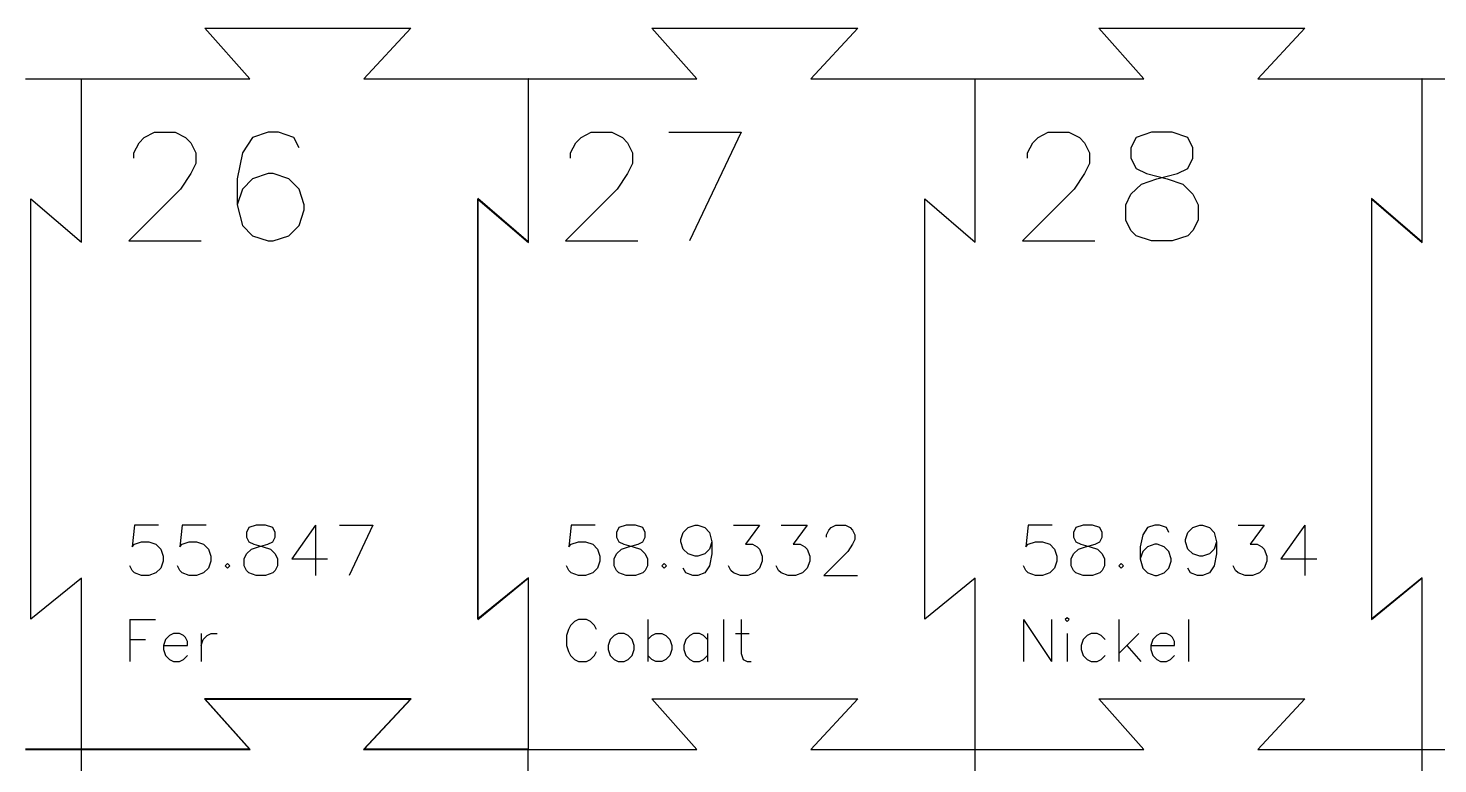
# Model space of a CAD drawing. Extents: x 0 to 297, y 0 to 210.
# Drawn here: x 117.83 to 164.73, y 116.92 to 141.38 of the extents above; entities that cross this region are included whole.
import ezdxf

# ---------------------------------------------------------------- set-up
doc = ezdxf.new("R2010")
doc.units = 0
doc.layers.get('0').update_dxf_attribs({"linetype": 'CONTINUOUS'})

msp = doc.modelspace()

# ---------------------------------------------------------------- linework, layer by layer
at = {"color": 1}
for p, q in [((125.205145, 139.701796), (123.707373, 141.380629)), ((123.707373, 141.380629), (130.561174, 141.380629)), ((130.561174, 141.380629), (128.999272, 139.701796)), ((140.07658, 139.701796), (138.578808, 141.380629)), ((138.578808, 141.380629), (145.432609, 141.380629)), ((145.432609, 141.380629), (143.870707, 139.701796)), ((154.948016, 139.701796), (153.450244, 141.380629)), ((153.450244, 141.380629), (160.304045, 141.380629)), ((160.304045, 141.380629), (158.742142, 139.701796)), ((121.602944, 139.701796), (125.205145, 139.701796)), ((128.999272, 139.701796), (130.794389, 139.701796)), ((134.461876, 139.701796), (134.461876, 137.000742)), ((134.470891, 139.701796), (134.461876, 139.701796)), ((134.470891, 137.000742), (134.470891, 139.701796)), ((136.47438, 139.701796), (140.07658, 139.701796)), ((143.870707, 139.701796), (145.665824, 139.701796)), ((151.345815, 139.701796), (154.948016, 139.701796)), ((158.742142, 139.701796), (160.53726, 139.701796)), ((164.204747, 139.701796), (164.204747, 137.000742)), ((164.213762, 139.701796), (164.204747, 139.701796)), ((164.213762, 137.000742), (164.213762, 139.701796)), ((119.595106, 134.26978), (119.595106, 137.000765)), ((134.461876, 137.000742), (134.461876, 134.280014)), ((134.470891, 134.25952), (134.470891, 137.000742)), ((149.337977, 134.26978), (149.337977, 137.000765)), ((164.204747, 137.000742), (164.204747, 134.280014)), ((164.213762, 134.25952), (164.213762, 137.000742)), ((117.916283, 121.724956), (117.916283, 135.708424)), ((117.916283, 135.708424), (119.595106, 134.26978)), ((134.461876, 134.280014), (132.783052, 135.718663)), ((132.783052, 135.718663), (132.783052, 121.714989)), ((132.792068, 121.734663), (132.792068, 135.69817)), ((132.792068, 135.69817), (134.470891, 134.25952)), ((147.659154, 121.724956), (147.659154, 135.708424)), ((147.659154, 135.708424), (149.337977, 134.26978)), ((164.204747, 134.280014), (162.525923, 135.718663)), ((162.525923, 135.718663), (162.525923, 121.714989)), ((162.534939, 121.734663), (162.534939, 135.69817)), ((162.534939, 135.69817), (164.213762, 134.25952)), ((119.595106, 123.096169), (117.916283, 121.724956)), ((119.595106, 120.252812), (119.595106, 123.096169)), ((132.783052, 121.714989), (134.461876, 123.08642)), ((134.470891, 123.106094), (132.792068, 121.734663)), ((134.461876, 123.08642), (134.461876, 120.252567)), ((134.470891, 120.252567), (134.470891, 123.106094)), ((149.337977, 123.096169), (147.659154, 121.724956)), ((149.337977, 120.252812), (149.337977, 123.096169)), ((162.525923, 121.714989), (164.204747, 123.08642)), ((164.213762, 123.106094), (162.534939, 121.734663)), ((164.204747, 123.08642), (164.204747, 120.252567)), ((164.213762, 120.252567), (164.213762, 123.106094)), ((134.461876, 120.252567), (134.461876, 117.394123)), ((134.470891, 117.394123), (134.470891, 120.252567)), ((164.204747, 120.252567), (164.204747, 117.394123)), ((164.213762, 117.394123), (164.213762, 120.252567)), ((123.697076, 119.077875), (125.194737, 117.399041)), ((130.572219, 119.077875), (123.697076, 119.077875)), ((125.215231, 117.390026), (123.717569, 119.06886)), ((123.717569, 119.06886), (130.550906, 119.06886)), ((130.550906, 119.06886), (128.988485, 117.390026)), ((129.008978, 117.399041), (130.572219, 119.077875)), ((140.07658, 117.39451), (138.578808, 119.073344)), ((138.578808, 119.073344), (145.432609, 119.073344)), ((145.432609, 119.073344), (143.870707, 117.39451)), ((154.948016, 117.39451), (153.450244, 119.073344)), ((153.450244, 119.073344), (160.304045, 119.073344)), ((160.304045, 119.073344), (158.742142, 117.39451)), ((119.595359, 117.399041), (117.738652, 117.399041)), ((117.738652, 117.390026), (119.595359, 117.390026)), ((119.590441, 117.39451), (119.590441, 114.693456)), ((119.599456, 117.39451), (119.590441, 117.39451)), ((121.602645, 117.399041), (119.595106, 117.399041)), ((119.595106, 117.399041), (119.595106, 117.390026)), ((119.595106, 117.390026), (121.602645, 117.390026)), ((119.595359, 117.390026), (119.595359, 117.399041)), ((119.599456, 114.693456), (119.599456, 117.39451)), ((125.194737, 117.399041), (121.602645, 117.399041)), ((121.602645, 117.390026), (125.215231, 117.390026)), ((128.988485, 117.390026), (130.794368, 117.390026)), ((130.794368, 117.399041), (129.008978, 117.399041)), ((132.610088, 117.399041), (130.794368, 117.399041)), ((130.794368, 117.390026), (132.610088, 117.390026)), ((134.466795, 117.399041), (132.610088, 117.399041)), ((132.610088, 117.390026), (134.466795, 117.390026)), ((134.461876, 117.394123), (134.470891, 117.394123)), ((134.466795, 117.390026), (134.466795, 117.399041)), ((136.47438, 117.39451), (140.07658, 117.39451)), ((143.870707, 117.39451), (145.665824, 117.39451)), ((151.345815, 117.39451), (154.948016, 117.39451)), ((158.742142, 117.39451), (160.53726, 117.39451)), ((164.204747, 117.39451), (164.204747, 114.693456)), ((164.213762, 117.39451), (164.204747, 117.39451)), ((164.204747, 117.394123), (164.213762, 117.394123)), ((164.213762, 114.693456), (164.213762, 117.39451))]:
    msp.add_line(p, q, dxfattribs=at)
at = {"color": 5}
for p, q in [((121.688292, 137.744695), (122.026575, 137.919294)), ((122.026575, 137.919294), (122.714053, 137.919294)), ((122.714053, 137.919294), (123.063249, 137.744695)), ((125.813162, 137.919294), (125.294825, 137.744695)), ((126.151445, 137.919294), (125.813162, 137.919294)), ((126.669781, 137.744695), (126.151445, 137.919294)), ((136.223964, 137.744695), (136.562247, 137.919294)), ((136.562247, 137.919294), (137.249725, 137.919294)), ((137.249725, 137.919294), (137.59892, 137.744695)), ((139.143018, 137.919294), (141.549192, 137.919294)), ((141.549192, 137.919294), (139.830496, 134.307282)), ((151.431163, 137.744695), (151.769446, 137.919294)), ((151.769446, 137.919294), (152.456924, 137.919294)), ((152.456924, 137.919294), (152.806119, 137.744695)), ((155.206837, 137.919294), (154.693957, 137.744695)), ((155.894315, 137.919294), (155.206837, 137.919294)), ((156.412652, 137.744695), (155.894315, 137.919294)), ((121.339097, 137.231811), (121.513694, 137.570096)), ((121.513694, 137.570096), (121.688292, 137.744695)), ((123.063249, 137.744695), (123.23239, 137.570096)), ((123.23239, 137.570096), (123.401532, 137.231811)), ((125.294825, 137.744695), (124.951086, 137.231811)), ((126.838923, 137.400954), (126.669781, 137.744695)), ((135.874768, 137.231811), (136.049366, 137.570096)), ((136.049366, 137.570096), (136.223964, 137.744695)), ((137.59892, 137.744695), (137.768062, 137.570096)), ((137.768062, 137.570096), (137.937203, 137.231811)), ((151.081968, 137.231811), (151.256565, 137.570096)), ((151.256565, 137.570096), (151.431163, 137.744695)), ((152.806119, 137.744695), (152.975261, 137.570096)), ((152.975261, 137.570096), (153.144402, 137.231811)), ((154.693957, 137.744695), (154.519359, 137.400954)), ((156.581794, 137.400954), (156.412652, 137.744695)), ((121.339097, 137.057212), (121.339097, 137.231811)), ((123.401532, 137.231811), (123.401532, 136.882614)), ((124.951086, 137.231811), (124.776488, 136.36973)), ((135.874768, 137.057212), (135.874768, 137.231811)), ((137.937203, 137.231811), (137.937203, 136.882614)), ((151.081968, 137.057212), (151.081968, 137.231811)), ((153.144402, 137.231811), (153.144402, 136.882614)), ((154.519359, 137.400954), (154.519359, 137.057212)), ((154.519359, 137.057212), (154.693957, 136.713471)), ((156.412652, 136.713471), (156.581794, 137.057212)), ((156.581794, 137.057212), (156.581794, 137.400954)), ((123.23239, 136.544328), (122.888651, 136.025988)), ((123.401532, 136.882614), (123.23239, 136.544328)), ((125.813162, 136.544328), (125.294825, 136.36973)), ((125.982303, 136.544328), (125.813162, 136.544328)), ((126.50064, 136.36973), (125.982303, 136.544328)), ((137.768062, 136.544328), (137.424322, 136.025988)), ((137.937203, 136.882614), (137.768062, 136.544328)), ((152.975261, 136.544328), (152.631522, 136.025988)), ((153.144402, 136.882614), (152.975261, 136.544328)), ((154.693957, 136.713471), (155.037696, 136.544328)), ((155.037696, 136.544328), (155.725174, 136.36973)), ((155.381435, 136.36973), (156.068913, 136.544328)), ((156.068913, 136.544328), (156.412652, 136.713471)), ((124.776488, 136.36973), (124.776488, 135.507648)), ((125.294825, 136.36973), (124.951086, 136.025988)), ((126.838923, 136.025988), (126.50064, 136.36973)), ((154.519359, 135.856846), (154.868554, 136.195131)), ((154.868554, 136.195131), (155.381435, 136.36973)), ((155.725174, 136.36973), (156.243511, 136.195131)), ((156.243511, 136.195131), (156.581794, 135.856846)), ((122.888651, 136.025988), (121.169955, 134.307282)), ((124.951086, 136.025988), (124.776488, 135.507648)), ((127.01352, 135.507648), (126.838923, 136.025988)), ((137.424322, 136.025988), (135.705627, 134.307282)), ((152.631522, 136.025988), (150.912826, 134.307282)), ((154.350217, 135.507648), (154.519359, 135.856846)), ((156.581794, 135.856846), (156.756391, 135.507648)), ((124.776488, 135.507648), (124.951086, 134.822894)), ((126.838923, 134.822894), (127.01352, 135.338506)), ((127.01352, 135.338506), (127.01352, 135.507648)), ((154.350217, 134.994765), (154.350217, 135.507648)), ((156.756391, 135.507648), (156.756391, 134.994765)), ((124.951086, 134.822894), (125.294825, 134.479153)), ((126.50064, 134.479153), (126.838923, 134.822894)), ((154.519359, 134.651023), (154.350217, 134.994765)), ((154.693957, 134.479153), (154.519359, 134.651023)), ((156.581794, 134.651023), (156.412652, 134.479153)), ((156.756391, 134.994765), (156.581794, 134.651023)), ((121.169955, 134.307282), (123.576129, 134.307282)), ((125.294825, 134.479153), (125.813162, 134.307282)), ((125.813162, 134.307282), (125.982303, 134.307282)), ((125.982303, 134.307282), (126.50064, 134.479153)), ((135.705627, 134.307282), (138.111801, 134.307282)), ((150.912826, 134.307282), (153.319, 134.307282)), ((155.206837, 134.307282), (154.693957, 134.479153)), ((155.894315, 134.307282), (155.206837, 134.307282)), ((156.412652, 134.479153), (155.894315, 134.307282)), ((121.36264, 124.8515), (121.282056, 124.136317)), ((122.155884, 124.8515), (121.36264, 124.8515)), ((122.949128, 124.8515), (122.868544, 124.136317)), ((123.742372, 124.8515), (122.949128, 124.8515)), ((125.406926, 124.8515), (125.170212, 124.770916)), ((125.724223, 124.8515), (125.406926, 124.8515)), ((125.963456, 124.770916), (125.724223, 124.8515)), ((127.391295, 124.8515), (126.598051, 123.738433)), ((127.391295, 124.8515), (127.391295, 123.184418)), ((128.184539, 124.8515), (129.295081, 124.8515)), ((129.295081, 124.8515), (128.501837, 123.184418)), ((135.89831, 124.8515), (135.817727, 124.136317)), ((136.691555, 124.8515), (135.89831, 124.8515)), ((137.721513, 124.8515), (137.484799, 124.770916)), ((138.03881, 124.8515), (137.721513, 124.8515)), ((138.278043, 124.770916), (138.03881, 124.8515)), ((139.786466, 124.770916), (140.02318, 124.8515)), ((140.02318, 124.8515), (140.103763, 124.8515)), ((140.103763, 124.8515), (140.340478, 124.770916)), ((141.292371, 124.8515), (142.16368, 124.8515)), ((142.16368, 124.8515), (141.690252, 124.216901)), ((142.878859, 124.8515), (143.750168, 124.8515)), ((143.750168, 124.8515), (143.27674, 124.216901)), ((144.545931, 124.770916), (144.702061, 124.8515)), ((144.702061, 124.8515), (145.019359, 124.8515)), ((145.019359, 124.8515), (145.180526, 124.770916)), ((151.105511, 124.8515), (151.024927, 124.136317)), ((151.898755, 124.8515), (151.105511, 124.8515)), ((152.928713, 124.8515), (152.691999, 124.770916)), ((153.246011, 124.8515), (152.928713, 124.8515)), ((153.485243, 124.770916), (153.246011, 124.8515)), ((155.310964, 124.8515), (155.071731, 124.770916)), ((155.467094, 124.8515), (155.310964, 124.8515)), ((155.706327, 124.770916), (155.467094, 124.8515)), ((156.580154, 124.770916), (156.816868, 124.8515)), ((156.816868, 124.8515), (156.897452, 124.8515)), ((156.897452, 124.8515), (157.134166, 124.770916)), ((158.086059, 124.8515), (158.957368, 124.8515)), ((158.957368, 124.8515), (158.48394, 124.216901)), ((160.307143, 124.8515), (159.513898, 123.738433)), ((160.307143, 124.8515), (160.307143, 123.184418)), ((125.170212, 124.770916), (125.089628, 124.612266)), ((125.089628, 124.612266), (125.089628, 124.453617)), ((125.089628, 124.453617), (125.170212, 124.294967)), ((126.041521, 124.612266), (125.963456, 124.770916)), ((125.963456, 124.294967), (126.041521, 124.453617)), ((126.041521, 124.453617), (126.041521, 124.612266)), ((137.484799, 124.770916), (137.404215, 124.612266)), ((137.404215, 124.612266), (137.404215, 124.453617)), ((137.404215, 124.453617), (137.484799, 124.294967)), ((138.356108, 124.612266), (138.278043, 124.770916)), ((138.278043, 124.294967), (138.356108, 124.453617)), ((138.356108, 124.453617), (138.356108, 124.612266)), ((139.547233, 124.373033), (139.625299, 124.612266)), ((139.547233, 124.294967), (139.547233, 124.373033)), ((139.625299, 124.612266), (139.786466, 124.770916)), ((140.340478, 124.770916), (140.499126, 124.612266)), ((140.499126, 124.612266), (140.577192, 124.294967)), ((144.384764, 124.534201), (144.465347, 124.690332)), ((144.384764, 124.453617), (144.384764, 124.534201)), ((144.465347, 124.690332), (144.545931, 124.770916)), ((145.180526, 124.770916), (145.258591, 124.690332)), ((145.258591, 124.690332), (145.336657, 124.534201)), ((145.336657, 124.373033), (145.258591, 124.216901)), ((145.336657, 124.534201), (145.336657, 124.373033)), ((152.691999, 124.770916), (152.611415, 124.612266)), ((152.611415, 124.612266), (152.611415, 124.453617)), ((152.611415, 124.453617), (152.691999, 124.294967)), ((153.563308, 124.612266), (153.485243, 124.770916)), ((153.485243, 124.294967), (153.563308, 124.453617)), ((153.563308, 124.453617), (153.563308, 124.612266)), ((154.913082, 124.534201), (154.832499, 124.136317)), ((155.071731, 124.770916), (154.913082, 124.534201)), ((155.784392, 124.612266), (155.706327, 124.770916)), ((156.340922, 124.373033), (156.418987, 124.612266)), ((156.340922, 124.294967), (156.340922, 124.373033)), ((156.418987, 124.612266), (156.580154, 124.770916)), ((157.134166, 124.770916), (157.292815, 124.612266)), ((157.292815, 124.612266), (157.37088, 124.294967)), ((121.282056, 124.136317), (121.36264, 124.216901)), ((121.36264, 124.216901), (121.599354, 124.294967)), ((121.599354, 124.294967), (121.838586, 124.294967)), ((121.838586, 124.294967), (122.077819, 124.216901)), ((122.077819, 124.216901), (122.233949, 124.055733)), ((122.233949, 124.055733), (122.314533, 123.819017)), ((122.868544, 124.136317), (122.949128, 124.216901)), ((122.949128, 124.216901), (123.185842, 124.294967)), ((123.185842, 124.294967), (123.425074, 124.294967)), ((123.425074, 124.294967), (123.664307, 124.216901)), ((123.664307, 124.216901), (123.820437, 124.055733)), ((123.820437, 124.055733), (123.901021, 123.819017)), ((125.011563, 123.738433), (125.089628, 123.899601)), ((125.089628, 123.899601), (125.250795, 124.055733)), ((125.170212, 124.294967), (125.32886, 124.216901)), ((125.250795, 124.055733), (125.487509, 124.136317)), ((125.32886, 124.216901), (125.646158, 124.136317)), ((125.487509, 124.136317), (125.804807, 124.216901)), ((125.646158, 124.136317), (125.88539, 124.055733)), ((125.804807, 124.216901), (125.963456, 124.294967)), ((125.88539, 124.055733), (126.041521, 123.899601)), ((126.041521, 123.899601), (126.122105, 123.738433)), ((135.817727, 124.136317), (135.89831, 124.216901)), ((135.89831, 124.216901), (136.135025, 124.294967)), ((136.135025, 124.294967), (136.374257, 124.294967)), ((136.374257, 124.294967), (136.613489, 124.216901)), ((136.613489, 124.216901), (136.76962, 124.055733)), ((136.76962, 124.055733), (136.850203, 123.819017)), ((137.32615, 123.738433), (137.404215, 123.899601)), ((137.404215, 123.899601), (137.565382, 124.055733)), ((137.484799, 124.294967), (137.643448, 124.216901)), ((137.565382, 124.055733), (137.802096, 124.136317)), ((137.643448, 124.216901), (137.960745, 124.136317)), ((137.802096, 124.136317), (138.119394, 124.216901)), ((137.960745, 124.136317), (138.199978, 124.055733)), ((138.119394, 124.216901), (138.278043, 124.294967)), ((138.199978, 124.055733), (138.356108, 123.899601)), ((138.356108, 123.899601), (138.436692, 123.738433)), ((139.625299, 124.055733), (139.547233, 124.294967)), ((139.786466, 123.899601), (139.625299, 124.055733)), ((140.02318, 123.819017), (139.786466, 123.899601)), ((140.340478, 123.899601), (140.103763, 123.819017)), ((140.499126, 124.055733), (140.340478, 123.899601)), ((140.577192, 124.294967), (140.499126, 124.055733)), ((140.577192, 123.899601), (140.499126, 123.501718)), ((140.577192, 124.294967), (140.577192, 123.899601)), ((141.690252, 124.216901), (141.926966, 124.216901)), ((141.926966, 124.216901), (142.085615, 124.136317)), ((142.085615, 124.136317), (142.16368, 124.055733)), ((142.16368, 124.055733), (142.244264, 123.819017)), ((143.27674, 124.216901), (143.513454, 124.216901)), ((143.513454, 124.216901), (143.672103, 124.136317)), ((143.672103, 124.136317), (143.750168, 124.055733)), ((143.750168, 124.055733), (143.830752, 123.819017)), ((145.099942, 123.977667), (144.306698, 123.184418)), ((145.258591, 124.216901), (145.099942, 123.977667)), ((151.024927, 124.136317), (151.105511, 124.216901)), ((151.105511, 124.216901), (151.342225, 124.294967)), ((151.342225, 124.294967), (151.581457, 124.294967)), ((151.581457, 124.294967), (151.820689, 124.216901)), ((151.820689, 124.216901), (151.97682, 124.055733)), ((151.97682, 124.055733), (152.057404, 123.819017)), ((152.53335, 123.738433), (152.611415, 123.899601)), ((152.611415, 123.899601), (152.772582, 124.055733)), ((152.691999, 124.294967), (152.850648, 124.216901)), ((152.772582, 124.055733), (153.009296, 124.136317)), ((152.850648, 124.216901), (153.167945, 124.136317)), ((153.009296, 124.136317), (153.326594, 124.216901)), ((153.167945, 124.136317), (153.407178, 124.055733)), ((153.326594, 124.216901), (153.485243, 124.294967)), ((153.407178, 124.055733), (153.563308, 123.899601)), ((153.563308, 123.899601), (153.643892, 123.738433)), ((154.832499, 124.136317), (154.832499, 123.738433)), ((154.913082, 123.977667), (154.832499, 123.738433)), ((155.071731, 124.136317), (154.913082, 123.977667)), ((155.310964, 124.216901), (155.071731, 124.136317)), ((155.389029, 124.216901), (155.310964, 124.216901)), ((155.628261, 124.136317), (155.389029, 124.216901)), ((155.784392, 123.977667), (155.628261, 124.136317)), ((155.864975, 123.738433), (155.784392, 123.977667)), ((156.418987, 124.055733), (156.340922, 124.294967)), ((156.580154, 123.899601), (156.418987, 124.055733)), ((156.816868, 123.819017), (156.580154, 123.899601)), ((157.134166, 123.899601), (156.897452, 123.819017)), ((157.292815, 124.055733), (157.134166, 123.899601)), ((157.37088, 124.294967), (157.292815, 124.055733)), ((157.37088, 123.899601), (157.292815, 123.501718)), ((157.37088, 124.294967), (157.37088, 123.899601)), ((158.48394, 124.216901), (158.720654, 124.216901)), ((158.720654, 124.216901), (158.879303, 124.136317)), ((158.879303, 124.136317), (158.957368, 124.055733)), ((158.957368, 124.055733), (159.037952, 123.819017)), ((121.282056, 123.343068), (121.203991, 123.501718)), ((122.233949, 123.422393), (122.077819, 123.263743)), ((122.314533, 123.660367), (122.233949, 123.422393)), ((122.314533, 123.819017), (122.314533, 123.660367)), ((122.868544, 123.343068), (122.790479, 123.501718)), ((123.820437, 123.422393), (123.664307, 123.263743)), ((123.901021, 123.660367), (123.820437, 123.422393)), ((123.901021, 123.819017), (123.901021, 123.660367)), ((124.455033, 123.582302), (124.376967, 123.501718)), ((124.376967, 123.501718), (124.455033, 123.422393)), ((124.535616, 123.501718), (124.455033, 123.582302)), ((124.455033, 123.422393), (124.535616, 123.501718)), ((125.011563, 123.501718), (125.011563, 123.738433)), ((125.089628, 123.343068), (125.011563, 123.501718)), ((126.122105, 123.501718), (126.041521, 123.343068)), ((126.122105, 123.738433), (126.122105, 123.501718)), ((126.598051, 123.738433), (127.789176, 123.738433)), ((135.817727, 123.343068), (135.739662, 123.501718)), ((136.76962, 123.422393), (136.613489, 123.263743)), ((136.850203, 123.660367), (136.76962, 123.422393)), ((136.850203, 123.819017), (136.850203, 123.660367)), ((137.32615, 123.501718), (137.32615, 123.738433)), ((137.404215, 123.343068), (137.32615, 123.501718)), ((138.436692, 123.501718), (138.356108, 123.343068)), ((138.436692, 123.738433), (138.436692, 123.501718)), ((138.990703, 123.582302), (138.912638, 123.501718)), ((138.912638, 123.501718), (138.990703, 123.422393)), ((139.071287, 123.501718), (138.990703, 123.582302)), ((138.990703, 123.422393), (139.071287, 123.501718)), ((139.705882, 123.263743), (139.625299, 123.422393)), ((140.103763, 123.819017), (140.02318, 123.819017)), ((140.499126, 123.501718), (140.340478, 123.263743)), ((141.211787, 123.343068), (141.133722, 123.501718)), ((142.16368, 123.422393), (142.007549, 123.263743)), ((142.244264, 123.660367), (142.16368, 123.422393)), ((142.244264, 123.819017), (142.244264, 123.660367)), ((142.798275, 123.343068), (142.72021, 123.501718)), ((143.750168, 123.422393), (143.594038, 123.263743)), ((143.830752, 123.660367), (143.750168, 123.422393)), ((143.830752, 123.819017), (143.830752, 123.660367)), ((151.024927, 123.343068), (150.946862, 123.501718)), ((151.97682, 123.422393), (151.820689, 123.263743)), ((152.057404, 123.660367), (151.97682, 123.422393)), ((152.057404, 123.819017), (152.057404, 123.660367)), ((152.53335, 123.501718), (152.53335, 123.738433)), ((152.611415, 123.343068), (152.53335, 123.501718)), ((153.643892, 123.501718), (153.563308, 123.343068)), ((153.643892, 123.738433), (153.643892, 123.501718)), ((154.197904, 123.582302), (154.119838, 123.501718)), ((154.119838, 123.501718), (154.197904, 123.422393)), ((154.278487, 123.501718), (154.197904, 123.582302)), ((154.197904, 123.422393), (154.278487, 123.501718)), ((154.832499, 123.738433), (154.913082, 123.422393)), ((154.913082, 123.422393), (155.071731, 123.263743)), ((155.628261, 123.263743), (155.784392, 123.422393)), ((155.784392, 123.422393), (155.864975, 123.660367)), ((155.864975, 123.660367), (155.864975, 123.738433)), ((156.499571, 123.263743), (156.418987, 123.422393)), ((156.897452, 123.819017), (156.816868, 123.819017)), ((157.292815, 123.501718), (157.134166, 123.263743)), ((158.005475, 123.343068), (157.92741, 123.501718)), ((158.957368, 123.422393), (158.801238, 123.263743)), ((159.037952, 123.660367), (158.957368, 123.422393)), ((159.037952, 123.819017), (159.037952, 123.660367)), ((159.513898, 123.738433), (160.705024, 123.738433)), ((121.36264, 123.263743), (121.282056, 123.343068)), ((121.599354, 123.184418), (121.36264, 123.263743)), ((121.838586, 123.184418), (121.599354, 123.184418)), ((122.077819, 123.263743), (121.838586, 123.184418)), ((122.949128, 123.263743), (122.868544, 123.343068)), ((123.185842, 123.184418), (122.949128, 123.263743)), ((123.425074, 123.184418), (123.185842, 123.184418)), ((123.664307, 123.263743), (123.425074, 123.184418)), ((125.170212, 123.263743), (125.089628, 123.343068)), ((125.406926, 123.184418), (125.170212, 123.263743)), ((125.724223, 123.184418), (125.406926, 123.184418)), ((125.963456, 123.263743), (125.724223, 123.184418)), ((126.041521, 123.343068), (125.963456, 123.263743)), ((135.89831, 123.263743), (135.817727, 123.343068)), ((136.135025, 123.184418), (135.89831, 123.263743)), ((136.374257, 123.184418), (136.135025, 123.184418)), ((136.613489, 123.263743), (136.374257, 123.184418)), ((137.484799, 123.263743), (137.404215, 123.343068)), ((137.721513, 123.184418), (137.484799, 123.263743)), ((138.03881, 123.184418), (137.721513, 123.184418)), ((138.278043, 123.263743), (138.03881, 123.184418)), ((138.356108, 123.343068), (138.278043, 123.263743)), ((139.942596, 123.184418), (139.705882, 123.263743)), ((140.103763, 123.184418), (139.942596, 123.184418)), ((140.340478, 123.263743), (140.103763, 123.184418)), ((141.292371, 123.263743), (141.211787, 123.343068)), ((141.529085, 123.184418), (141.292371, 123.263743)), ((141.768317, 123.184418), (141.529085, 123.184418)), ((142.007549, 123.263743), (141.768317, 123.184418)), ((142.878859, 123.263743), (142.798275, 123.343068)), ((143.115573, 123.184418), (142.878859, 123.263743)), ((143.354805, 123.184418), (143.115573, 123.184418)), ((143.594038, 123.263743), (143.354805, 123.184418)), ((144.306698, 123.184418), (145.41724, 123.184418)), ((151.105511, 123.263743), (151.024927, 123.343068)), ((151.342225, 123.184418), (151.105511, 123.263743)), ((151.581457, 123.184418), (151.342225, 123.184418)), ((151.820689, 123.263743), (151.581457, 123.184418)), ((152.691999, 123.263743), (152.611415, 123.343068)), ((152.928713, 123.184418), (152.691999, 123.263743)), ((153.246011, 123.184418), (152.928713, 123.184418)), ((153.485243, 123.263743), (153.246011, 123.184418)), ((153.563308, 123.343068), (153.485243, 123.263743)), ((155.071731, 123.263743), (155.310964, 123.184418)), ((155.310964, 123.184418), (155.389029, 123.184418)), ((155.389029, 123.184418), (155.628261, 123.263743)), ((156.736285, 123.184418), (156.499571, 123.263743)), ((156.897452, 123.184418), (156.736285, 123.184418)), ((157.134166, 123.263743), (156.897452, 123.184418)), ((158.086059, 123.263743), (158.005475, 123.343068)), ((158.322773, 123.184418), (158.086059, 123.263743)), ((158.562005, 123.184418), (158.322773, 123.184418)), ((158.801238, 123.263743), (158.562005, 123.184418)), ((121.203946, 121.712542), (121.203946, 120.323307)), ((121.203946, 121.712542), (122.064343, 121.712542)), ((135.871824, 121.513181), (135.804671, 121.380972)), ((136.004032, 121.645389), (135.871824, 121.513181)), ((136.136239, 121.712542), (136.004032, 121.645389)), ((136.400654, 121.712542), (136.136239, 121.712542)), ((136.532861, 121.645389), (136.400654, 121.712542)), ((136.665069, 121.513181), (136.532861, 121.645389)), ((136.732221, 121.380972), (136.665069, 121.513181)), ((138.448819, 121.712542), (138.448819, 120.323307)), ((140.95866, 121.712542), (140.95866, 120.323307)), ((141.554642, 121.712542), (141.554642, 120.587723)), ((150.946817, 121.712542), (150.946817, 120.323307)), ((150.946817, 121.712542), (151.874367, 120.323307)), ((151.874367, 121.712542), (151.874367, 120.323307)), ((152.401098, 121.777597), (152.336044, 121.712542)), ((152.336044, 121.712542), (152.401098, 121.645389)), ((152.468251, 121.712542), (152.401098, 121.777597)), ((152.401098, 121.645389), (152.468251, 121.712542)), ((154.119794, 121.712542), (154.119794, 120.323307)), ((156.434472, 121.712542), (156.434472, 120.323307)), ((121.203946, 121.049403), (121.732776, 121.049403)), ((122.393813, 121.049403), (122.328758, 120.85214)), ((122.528118, 121.183709), (122.393813, 121.049403)), ((122.658227, 121.248764), (122.528118, 121.183709)), ((122.857588, 121.248764), (122.658227, 121.248764)), ((122.989795, 121.183709), (122.857588, 121.248764)), ((123.056948, 121.116556), (122.989795, 121.183709)), ((123.122002, 120.984348), (123.056948, 121.116556)), ((123.583679, 121.248764), (123.583679, 120.323307)), ((123.583679, 120.85214), (123.650832, 121.049403)), ((123.650832, 121.049403), (123.783039, 121.183709)), ((123.783039, 121.183709), (123.915246, 121.248764)), ((123.915246, 121.248764), (124.112508, 121.248764)), ((135.804671, 121.380972), (135.739617, 121.183709)), ((135.739617, 121.183709), (135.739617, 120.85214)), ((137.193898, 121.049403), (137.128844, 120.85214)), ((137.328204, 121.183709), (137.193898, 121.049403)), ((137.458313, 121.248764), (137.328204, 121.183709)), ((137.657673, 121.248764), (137.458313, 121.248764)), ((137.78988, 121.183709), (137.657673, 121.248764)), ((137.922088, 121.049403), (137.78988, 121.183709)), ((137.987142, 120.85214), (137.922088, 121.049403)), ((138.448819, 121.049403), (138.583124, 121.183709)), ((138.583124, 121.183709), (138.713233, 121.248764)), ((138.713233, 121.248764), (138.912594, 121.248764)), ((138.912594, 121.248764), (139.044801, 121.183709)), ((139.044801, 121.183709), (139.177008, 121.049403)), ((139.177008, 121.049403), (139.242063, 120.85214)), ((139.703739, 121.049403), (139.638685, 120.85214)), ((139.838045, 121.183709), (139.703739, 121.049403)), ((139.968154, 121.248764), (139.838045, 121.183709)), ((140.167514, 121.248764), (139.968154, 121.248764)), ((140.299722, 121.183709), (140.167514, 121.248764)), ((140.431929, 121.049403), (140.299722, 121.183709)), ((140.431929, 121.248764), (140.431929, 120.323307)), ((141.35738, 121.248764), (141.819057, 121.248764)), ((152.401098, 121.248764), (152.401098, 120.323307)), ((152.929928, 121.049403), (152.864873, 120.85214)), ((153.064233, 121.183709), (152.929928, 121.049403)), ((153.194342, 121.248764), (153.064233, 121.183709)), ((153.393703, 121.248764), (153.194342, 121.248764)), ((153.52591, 121.183709), (153.393703, 121.248764)), ((153.658117, 121.049403), (153.52591, 121.183709)), ((154.782929, 121.248764), (154.119794, 120.587723)), ((155.244606, 121.049403), (155.179551, 120.85214)), ((155.378911, 121.183709), (155.244606, 121.049403)), ((155.50902, 121.248764), (155.378911, 121.183709)), ((155.708381, 121.248764), (155.50902, 121.248764)), ((155.840588, 121.183709), (155.708381, 121.248764)), ((155.907741, 121.116556), (155.840588, 121.183709)), ((155.972795, 120.984348), (155.907741, 121.116556)), ((122.328758, 120.85214), (123.122002, 120.85214)), ((122.328758, 120.85214), (122.328758, 120.719931)), ((122.328758, 120.719931), (122.393813, 120.521619)), ((123.122002, 120.85214), (123.122002, 120.984348)), ((135.739617, 120.85214), (135.804671, 120.654877)), ((135.804671, 120.654877), (135.871824, 120.521619)), ((136.665069, 120.521619), (136.732221, 120.654877)), ((137.128844, 120.85214), (137.128844, 120.719931)), ((137.128844, 120.719931), (137.193898, 120.521619)), ((137.922088, 120.521619), (137.987142, 120.719931)), ((137.987142, 120.719931), (137.987142, 120.85214)), ((139.242063, 120.719931), (139.177008, 120.521619)), ((139.242063, 120.85214), (139.242063, 120.719931)), ((139.638685, 120.85214), (139.638685, 120.719931)), ((139.638685, 120.719931), (139.703739, 120.521619)), ((141.554642, 120.587723), (141.621795, 120.389411)), ((152.864873, 120.85214), (152.864873, 120.719931)), ((152.864873, 120.719931), (152.929928, 120.521619)), ((154.384209, 120.85214), (154.847984, 120.323307)), ((155.179551, 120.85214), (155.972795, 120.85214)), ((155.179551, 120.85214), (155.179551, 120.719931)), ((155.179551, 120.719931), (155.244606, 120.521619)), ((155.972795, 120.85214), (155.972795, 120.984348)), ((122.393813, 120.521619), (122.528118, 120.389411)), ((122.528118, 120.389411), (122.658227, 120.323307)), ((122.658227, 120.323307), (122.857588, 120.323307)), ((122.857588, 120.323307), (122.989795, 120.389411)), ((122.989795, 120.389411), (123.122002, 120.521619)), ((135.871824, 120.521619), (136.004032, 120.389411)), ((136.004032, 120.389411), (136.136239, 120.323307)), ((136.136239, 120.323307), (136.400654, 120.323307)), ((136.400654, 120.323307), (136.532861, 120.389411)), ((136.532861, 120.389411), (136.665069, 120.521619)), ((137.193898, 120.521619), (137.328204, 120.389411)), ((137.328204, 120.389411), (137.458313, 120.323307)), ((137.458313, 120.323307), (137.657673, 120.323307)), ((137.657673, 120.323307), (137.78988, 120.389411)), ((137.78988, 120.389411), (137.922088, 120.521619)), ((138.583124, 120.389411), (138.448819, 120.521619)), ((138.713233, 120.323307), (138.583124, 120.389411)), ((138.912594, 120.323307), (138.713233, 120.323307)), ((139.044801, 120.389411), (138.912594, 120.323307)), ((139.177008, 120.521619), (139.044801, 120.389411)), ((139.703739, 120.521619), (139.838045, 120.389411)), ((139.838045, 120.389411), (139.968154, 120.323307)), ((139.968154, 120.323307), (140.167514, 120.323307)), ((140.167514, 120.323307), (140.299722, 120.389411)), ((140.299722, 120.389411), (140.431929, 120.521619)), ((141.621795, 120.389411), (141.751904, 120.323307)), ((141.751904, 120.323307), (141.88621, 120.323307)), ((152.929928, 120.521619), (153.064233, 120.389411)), ((153.064233, 120.389411), (153.194342, 120.323307)), ((153.194342, 120.323307), (153.393703, 120.323307)), ((153.393703, 120.323307), (153.52591, 120.389411)), ((153.52591, 120.389411), (153.658117, 120.521619)), ((155.244606, 120.521619), (155.378911, 120.389411)), ((155.378911, 120.389411), (155.50902, 120.323307)), ((155.50902, 120.323307), (155.708381, 120.323307)), ((155.708381, 120.323307), (155.840588, 120.389411)), ((155.840588, 120.389411), (155.972795, 120.521619))]:
    msp.add_line(p, q, dxfattribs=at)
at = {"color": 1}
for points in [[(117.738402, 139.701796), (118.349269, 139.701796), (118.967017, 139.701796), (119.59514, 139.701796)], [(119.595106, 137.000765), (119.595106, 137.90624), (119.595106, 138.806721), (119.595106, 139.701796)], [(119.595106, 139.701796), (120.280791, 139.701796), (120.948906, 139.701796), (121.602944, 139.701796)], [(130.794389, 139.701796), (131.394986, 139.701796), (131.998971, 139.701796), (132.609837, 139.701796)], [(132.609837, 139.701796), (133.220704, 139.701796), (133.838452, 139.701796), (134.466575, 139.701796)], [(134.466542, 139.701796), (135.152227, 139.701796), (135.820342, 139.701796), (136.47438, 139.701796)], [(145.665824, 139.701796), (146.266421, 139.701796), (146.870406, 139.701796), (147.481273, 139.701796)], [(147.481273, 139.701796), (148.09214, 139.701796), (148.709888, 139.701796), (149.33801, 139.701796)], [(149.337977, 137.000765), (149.337977, 137.90624), (149.337977, 138.806721), (149.337977, 139.701796)], [(149.337977, 139.701796), (150.023662, 139.701796), (150.691777, 139.701796), (151.345815, 139.701796)], [(160.53726, 139.701796), (161.137856, 139.701796), (161.741842, 139.701796), (162.352708, 139.701796)], [(162.352708, 139.701796), (162.963575, 139.701796), (163.581323, 139.701796), (164.209446, 139.701796)], [(164.209413, 139.701796), (164.895097, 139.701796), (165.563212, 139.701796), (166.217251, 139.701796)], [(119.595106, 117.39445), (119.595106, 118.349459), (119.595106, 119.302386), (119.595106, 120.252812)], [(149.337977, 117.39445), (149.337977, 118.349459), (149.337977, 119.302386), (149.337977, 120.252812)], [(117.738402, 117.39451), (118.349269, 117.39451), (118.967017, 117.39451), (119.59514, 117.39451)], [(134.466542, 114.69348), (134.466542, 115.598955), (134.466542, 116.499435), (134.466542, 117.39451)], [(134.466542, 117.39451), (135.152227, 117.39451), (135.820342, 117.39451), (136.47438, 117.39451)], [(145.665824, 117.39451), (146.266421, 117.39451), (146.870406, 117.39451), (147.481273, 117.39451)], [(147.481273, 117.39451), (148.09214, 117.39451), (148.709888, 117.39451), (149.33801, 117.39451)], [(149.337977, 114.69348), (149.337977, 115.598955), (149.337977, 116.499435), (149.337977, 117.39451)], [(149.337977, 117.39451), (150.023662, 117.39451), (150.691777, 117.39451), (151.345815, 117.39451)], [(160.53726, 117.39451), (161.137856, 117.39451), (161.741842, 117.39451), (162.352708, 117.39451)], [(162.352708, 117.39451), (162.963575, 117.39451), (163.581323, 117.39451), (164.209446, 117.39451)], [(164.209413, 117.39451), (164.895097, 117.39451), (165.563212, 117.39451), (166.217251, 117.39451)]]:
    msp.add_open_spline(points, degree=3, dxfattribs=at)

doc.saveas('drawing.dxf')
